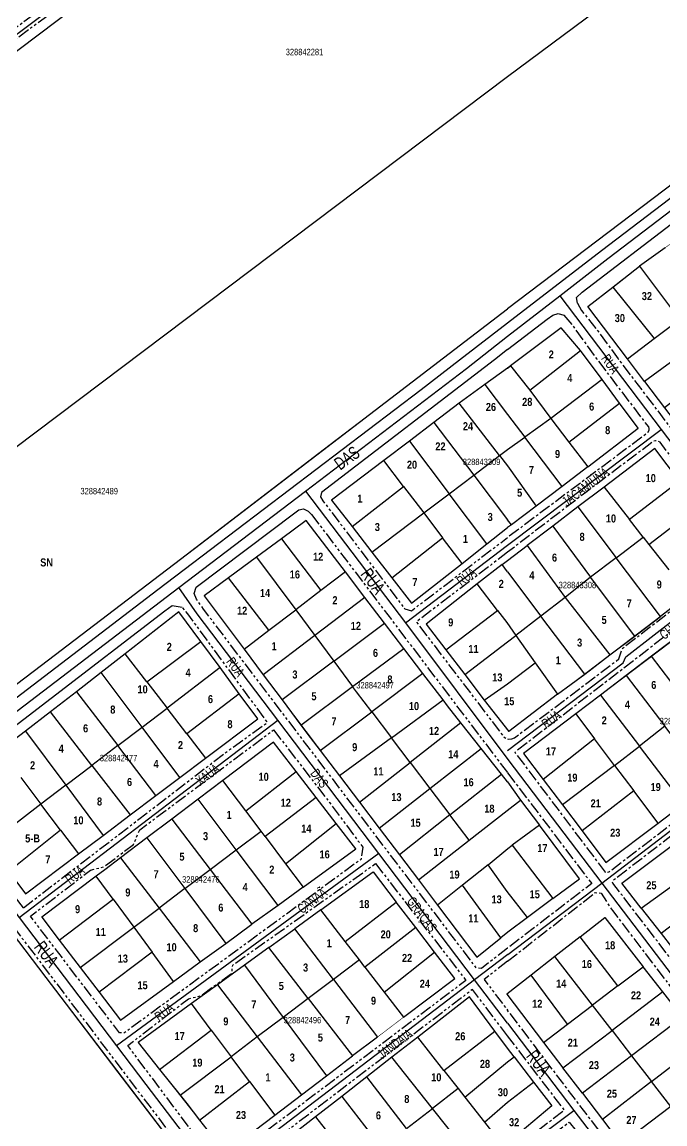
# Model space of a CAD drawing. Extents: x 204381 to 207261, y 4847713 to 4851061.
# Drawn here: x 205644.6 to 205845.4, y 4849428.6 to 4849772.9 of the extents above; entities that cross this region are included whole.
import ezdxf
from ezdxf.enums import TextEntityAlignment as Align

# ---------------------------------------------------------------- set-up
doc = ezdxf.new("R2010")
doc.units = 0
doc.header["$LTSCALE"] = 1.5
doc.header["$MEASUREMENT"] = 0
doc.linetypes.add('PHANTOMX2', pattern=[5, 2.5, -0.5, 0.5, -0.5, 0.5, -0.5])
doc.linetypes.add('TRACO_13', pattern=[8, 5, -1, 1, -1])
for name, color, linetype in [('CD-MALHA-LOTES', 40, 'CONTINUOUS'), ('CD_TXT_QUADRA', 7, 'CONTINUOUS'), ('RU-QUADRAS', 210, 'CONTINUOUS'), ('SV-EIXO-RUA-N-PAV', 6, 'CONTINUOUS'), ('SV-EIXO-RUA-PAV', 20, 'CONTINUOUS'), ('SV-RUA-NAO-PAV-S-GUIA-C-GUIA', 7, 'PHANTOMX2'), ('SV-RUA-PAVIM-S-GUIA-C-GUIA', 7, 'CONTINUOUS'), ('SV-TXT-RUA-N-PAV-S-GUIA-C-GUIA', 7, 'CONTINUOUS'), ('SV-TXT-RUA-PAV-S-GUIA-C-GUIA', 7, 'CONTINUOUS'), ('Th_NmrPort', 7, 'CONTINUOUS')]:
    doc.layers.add(name, color=color, linetype=linetype)
doc.styles.add('ARIAL', font='ARIAL.TTF')
doc.styles.get("Standard").update_dxf_attribs({"font": 'swisscbo.ttf'})

msp = doc.modelspace()

# ---------------------------------------------------------------- linework, layer by layer
at = {"layer": 'CD-MALHA-LOTES'}
for points in [[(205816.51, 4849896.89), (205796.2, 4849879.49), (205436, 4849607.64), (205494.51, 4849528.96)], [(205494.51, 4849528.96), (205622.23, 4849624.75), (205796.26, 4849755.93), (205882.71, 4849820.29)]]:
    msp.add_lwpolyline(points, dxfattribs=at)
at = {"layer": 'CD-MALHA-LOTES', "linetype": 'Continuous'}
for points in [[(205919.02, 4849776.35), (205796.27, 4849683.29)], [(205845.47, 4849702.31), (205837.49, 4849696.6)], [(205829.12, 4849690.09), (205837.49, 4849696.6)], [(205837.49, 4849696.6), (205850, 4849679.96)], [(205821.33, 4849684.02), (205829.12, 4849690.09)], [(205829.12, 4849690.09), (205842.07, 4849673.97)], [(205700.28, 4849609.78), (205796.27, 4849683.29)], [(205833.66, 4849667.63), (205821.33, 4849684.02)], [(205842.07, 4849673.97), (205850, 4849679.96)], [(205813.01, 4849677.4), (205797.19, 4849665.49)], [(205819, 4849670.27), (205813.01, 4849677.4)], [(205833.66, 4849667.63), (205842.07, 4849673.97)], [(205855.31, 4849672.46), (205838.98, 4849660.62)], [(205803.15, 4849657.88), (205819, 4849670.27)], [(205825.77, 4849661.19), (205819, 4849670.27)], [(205796.25, 4849664.78), (205797.19, 4849665.49)], [(205797.19, 4849665.49), (205803.15, 4849657.88)], [(205838.98, 4849660.62), (205833.66, 4849667.63)], [(205796.25, 4849664.78), (205789.19, 4849659.63)], [(205860.75, 4849664.48), (205845.22, 4849652.39)], [(205789.19, 4849659.63), (205781.18, 4849653.79)], [(205789.19, 4849659.63), (205796.25, 4849650.32)], [(205825.77, 4849661.19), (205809.8, 4849649.04)], [(205831.24, 4849653.84), (205825.77, 4849661.19)], [(205838.98, 4849660.62), (205845.22, 4849652.39)], [(205803.15, 4849657.88), (205809.8, 4849649.04)], [(205781.18, 4849653.79), (205773.23, 4849647.75)], [(205793.76, 4849637.49), (205781.18, 4849653.79)], [(205815.42, 4849641.66), (205831.24, 4849653.84)], [(205837.09, 4849645.98), (205831.24, 4849653.84)], [(205845.22, 4849652.39), (205851.29, 4849644.39)], [(205773.23, 4849647.75), (205765.62, 4849641.97)], [(205773.23, 4849647.75), (205785.67, 4849631.36)], [(205796.25, 4849650.32), (205801.59, 4849643.2)], [(205809.8, 4849649.04), (205801.59, 4849643.2)], [(205809.8, 4849649.04), (205815.42, 4849641.66)], [(205821.3, 4849633.88), (205837.09, 4849645.98)], [(205765.62, 4849641.97), (205757.6, 4849635.88)], [(205765.62, 4849641.97), (205777.97, 4849625.52)], [(205796.25, 4849639.31), (205801.59, 4849643.2)], [(205813.26, 4849627.73), (205801.59, 4849643.2)], [(205815.42, 4849641.66), (205821.3, 4849633.88)], [(205785.67, 4849631.36), (205793.76, 4849637.49)], [(205793.76, 4849637.49), (205796.25, 4849639.31)], [(205793.76, 4849637.49), (205796.27, 4849634.23)], [(205842.24, 4849639.61), (205826.38, 4849627.6)], [(205849.98, 4849629.48), (205842.24, 4849639.61)], [(205757.6, 4849635.88), (205741.27, 4849623.48)], [(205763.78, 4849627.77), (205757.6, 4849635.88)], [(205796.27, 4849634.23), (205805.18, 4849621.62)], [(205821.3, 4849633.88), (205813.26, 4849627.73)], [(205777.97, 4849625.52), (205785.67, 4849631.36)], [(205785.67, 4849631.36), (205796.27, 4849617.38)], [(205747.66, 4849615.25), (205763.78, 4849627.77)], [(205763.78, 4849627.77), (205770.07, 4849619.53)], [(205813.26, 4849627.73), (205805.18, 4849621.62)], [(205826.38, 4849627.6), (205818.19, 4849621.4)], [(205826.38, 4849627.6), (205834.3, 4849617.47)], [(205849.98, 4849629.48), (205834.3, 4849617.47)], [(205770.07, 4849619.53), (205777.97, 4849625.52)], [(205789.75, 4849609.83), (205777.97, 4849625.52)], [(205741.27, 4849623.48), (205747.66, 4849615.25)], [(205805.18, 4849621.62), (205797.47, 4849615.84)], [(205818.19, 4849621.4), (205810.36, 4849615.41)], [(205818.19, 4849621.4), (205830.18, 4849605.51)], [(205840.42, 4849609.65), (205856, 4849621.6)], [(205733.36, 4849617.12), (205725.65, 4849611.43)], [(205739.79, 4849608.68), (205733.36, 4849617.12)], [(205753.86, 4849607.25), (205770.07, 4849619.53)], [(205770.07, 4849619.53), (205775.97, 4849611.78)], [(205797.47, 4849615.84), (205796.27, 4849617.38)], [(205838.61, 4849611.97), (205834.3, 4849617.47)], [(205747.66, 4849615.25), (205753.86, 4849607.25)], [(205789.75, 4849609.83), (205796.25, 4849614.93)], [(205797.47, 4849615.84), (205796.25, 4849614.93)], [(205810.36, 4849615.41), (205802.42, 4849609.3)], [(205810.36, 4849615.41), (205822.17, 4849599.47)], [(205650.7, 4849571.91), (205700.28, 4849609.78)], [(205725.65, 4849611.43), (205717.81, 4849605.65)], [(205725.65, 4849611.43), (205737.93, 4849595.24)], [(205760.09, 4849599.23), (205775.97, 4849611.78)], [(205782.08, 4849603.76), (205775.97, 4849611.78)], [(205782.08, 4849603.76), (205789.75, 4849609.83)], [(205830.18, 4849605.51), (205838.61, 4849611.97)], [(205838.61, 4849611.97), (205840.42, 4849609.65)], [(205745.6, 4849601.07), (205739.79, 4849608.68)], [(205753.86, 4849607.25), (205760.09, 4849599.23)], [(205796.25, 4849604.65), (205802.42, 4849609.3)], [(205802.42, 4849609.3), (205814.19, 4849593.08)], [(205840.42, 4849609.65), (205846.58, 4849601.77)], [(205717.81, 4849605.65), (205709.12, 4849599.23)], [(205717.81, 4849605.65), (205730.07, 4849589.26)], [(205766.23, 4849591.32), (205782.08, 4849603.76)], [(205794.58, 4849603.36), (205786.73, 4849597.33)], [(205794.58, 4849603.36), (205796.25, 4849604.65)], [(205796.25, 4849601.1), (205794.58, 4849603.36)], [(205830.18, 4849605.51), (205822.17, 4849599.47)], [(205843.99, 4849587.19), (205830.18, 4849605.51)], [(205745.6, 4849601.07), (205737.93, 4849595.24)], [(205751.71, 4849593.05), (205745.6, 4849601.07)], [(205796.25, 4849601.1), (205806.61, 4849587.25)], [(205822.17, 4849599.47), (205814.19, 4849593.08)], [(205836.02, 4849581.04), (205822.17, 4849599.47)], [(205709.12, 4849599.23), (205701.47, 4849593.59)], [(205721.68, 4849582.87), (205709.12, 4849599.23)], [(205760.09, 4849599.23), (205766.23, 4849591.32)], [(205786.73, 4849597.33), (205770.82, 4849584.76)], [(205793.09, 4849589.05), (205786.73, 4849597.33)], [(205701.47, 4849593.59), (205713.93, 4849576.98)], [(205737.93, 4849595.24), (205730.07, 4849589.26)], [(205751.71, 4849593.05), (205736.07, 4849581.17)], [(205757.81, 4849585.04), (205751.71, 4849593.05)], [(205814.19, 4849593.08), (205806.61, 4849587.25)], [(205814.19, 4849593.08), (205828.21, 4849575.12)], [(205852.74, 4849593.9), (205843.99, 4849587.19)], [(205721.68, 4849582.87), (205730.07, 4849589.26)], [(205730.07, 4849589.26), (205736.07, 4849581.17)], [(205693.61, 4849588.61), (205676.78, 4849575.47)], [(205700.42, 4849579.35), (205693.61, 4849588.61)], [(205776.94, 4849576.78), (205793.09, 4849589.05)], [(205793.09, 4849589.05), (205795.98, 4849585.26)], [(205806.61, 4849587.25), (205798.8, 4849581.25)], [(205820.34, 4849569.1), (205806.61, 4849587.25)], [(205836.02, 4849581.04), (205843.99, 4849587.19)], [(205713.93, 4849576.98), (205721.68, 4849582.87)], [(205741.97, 4849573.21), (205757.81, 4849585.04)], [(205763.8, 4849577.19), (205757.81, 4849585.04)], [(205770.82, 4849584.76), (205776.94, 4849576.78)], [(205795.98, 4849585.26), (205798.8, 4849581.25)], [(205683.54, 4849566.72), (205700.42, 4849579.35)], [(205706.44, 4849571.17), (205700.42, 4849579.35)], [(205736.07, 4849581.17), (205719.96, 4849568.93)], [(205736.07, 4849581.17), (205741.97, 4849573.21)], [(205782.88, 4849569.04), (205796.25, 4849579.28)], [(205796.25, 4849579.28), (205798.8, 4849581.25)], [(205798.8, 4849581.25), (205804.91, 4849572.65)], [(205828.21, 4849575.12), (205836.02, 4849581.04)], [(205848.95, 4849580.63), (205841.23, 4849574.75)], [(205676.78, 4849575.47), (205669.33, 4849569.66)], [(205683.54, 4849566.72), (205676.78, 4849575.47)], [(205713.93, 4849576.98), (205719.96, 4849568.93)], [(205747.85, 4849565.28), (205763.8, 4849577.19)], [(205769.75, 4849569.39), (205763.8, 4849577.19)], [(205776.94, 4849576.78), (205782.88, 4849569.04)], [(205590.3, 4849526.14), (205650.7, 4849571.91)], [(205741.97, 4849573.21), (205725.8, 4849561.14)], [(205741.97, 4849573.21), (205747.85, 4849565.28)], [(205796.25, 4849566.13), (205804.91, 4849572.65)], [(205804.91, 4849572.65), (205811.83, 4849562.91)], [(205820.34, 4849569.1), (205828.21, 4849575.12)], [(205841.23, 4849574.75), (205833.25, 4849568.68)], [(205853.27, 4849558.94), (205841.23, 4849574.75)], [(205669.33, 4849569.66), (205661.63, 4849563.66)], [(205682.12, 4849552.6), (205669.33, 4849569.66)], [(205706.44, 4849571.17), (205689.88, 4849558.53)], [(205712.45, 4849563.01), (205706.44, 4849571.17)], [(205719.96, 4849568.93), (205725.8, 4849561.14)], [(205769.75, 4849569.39), (205753.8, 4849557.41)], [(205776.08, 4849561.09), (205769.75, 4849569.39)], [(205782.88, 4849569.04), (205788.95, 4849560.99)], [(205811.83, 4849562.91), (205820.34, 4849569.1)], [(205833.25, 4849568.68), (205825.26, 4849562.59)], [(205833.25, 4849568.68), (205845.34, 4849552.85)], [(205683.54, 4849566.72), (205689.88, 4849558.53)], [(205731.72, 4849553.24), (205747.85, 4849565.28)], [(205788.95, 4849560.99), (205796.25, 4849566.13)], [(205661.63, 4849563.66), (205653.49, 4849557.38)], [(205661.63, 4849563.66), (205674.5, 4849546.79)], [(205712.45, 4849563.01), (205696.11, 4849550.47)], [(205718.2, 4849555.19), (205712.45, 4849563.01)], [(205811.83, 4849562.91), (205796.6, 4849551.19)], [(205825.26, 4849562.59), (205817.52, 4849556.69)], [(205825.26, 4849562.59), (205837.43, 4849546.61)], [(205682.12, 4849552.6), (205689.88, 4849558.53)], [(205696.11, 4849550.47), (205689.88, 4849558.53)], [(205725.8, 4849561.14), (205731.72, 4849553.24)], [(205759.97, 4849549.26), (205776.08, 4849561.09)], [(205788.95, 4849560.99), (205796.6, 4849551.19)], [(205653.49, 4849557.38), (205645.71, 4849551.37)], [(205666.41, 4849540.62), (205653.49, 4849557.38)], [(205701.94, 4849542.92), (205718.2, 4849555.19)], [(205737.7, 4849545.31), (205753.8, 4849557.41)], [(205753.8, 4849557.41), (205759.97, 4849549.26)], [(205817.52, 4849556.69), (205801.26, 4849544.31)], [(205817.52, 4849556.69), (205823.4, 4849548.89)], [(205645.71, 4849551.37), (205637.78, 4849545.25)], [(205645.71, 4849551.37), (205658.27, 4849534.41)], [(205674.5, 4849546.79), (205682.12, 4849552.6)], [(205693.92, 4849536.87), (205682.12, 4849552.6)], [(205781.7, 4849553.91), (205765.84, 4849541.53)], [(205788.03, 4849545.9), (205781.7, 4849553.91)], [(205845.34, 4849552.85), (205837.43, 4849546.61)], [(205859.29, 4849534.51), (205845.34, 4849552.85)], [(205696.11, 4849550.47), (205701.94, 4849542.92)], [(205723.12, 4849547.86), (205707.31, 4849535.91)], [(205730.21, 4849538.68), (205723.12, 4849547.86)], [(205759.97, 4849549.26), (205743.74, 4849537.34)], [(205765.84, 4849541.53), (205759.97, 4849549.26)], [(205823.4, 4849548.89), (205807.36, 4849536.26)], [(205829.63, 4849540.64), (205823.4, 4849548.89)], [(205674.5, 4849546.79), (205666.41, 4849540.62)], [(205686.4, 4849531.2), (205674.5, 4849546.79)], [(205737.7, 4849545.31), (205743.74, 4849537.34)], [(205771.99, 4849533.4), (205788.03, 4849545.9)], [(205794.37, 4849537.88), (205788.03, 4849545.9)], [(205829.63, 4849540.64), (205837.43, 4849546.61)], [(205851.17, 4849528.6), (205837.43, 4849546.61)], [(205693.92, 4849536.87), (205701.94, 4849542.92)], [(205749.97, 4849529.13), (205765.84, 4849541.53)], [(205765.84, 4849541.53), (205771.99, 4849533.4)], [(205801.26, 4849544.31), (205807.36, 4849536.26)], [(205658.27, 4849534.41), (205666.41, 4849540.62)], [(205666.41, 4849540.62), (205678.36, 4849525.13)], [(205714.48, 4849526.39), (205730.21, 4849538.68)], [(205736.51, 4849530.54), (205730.21, 4849538.68)], [(205778.26, 4849525.14), (205794.37, 4849537.88)], [(205796.27, 4849535.47), (205794.37, 4849537.88)], [(205829.63, 4849540.64), (205813.38, 4849528.29)], [(205829.63, 4849540.64), (205835.64, 4849532.68)], [(205644.19, 4849536.8), (205650.51, 4849528.49)], [(205658.27, 4849534.41), (205650.51, 4849528.49)], [(205658.27, 4849534.41), (205669.89, 4849518.74)], [(205686.4, 4849531.2), (205693.92, 4849536.87)], [(205707.31, 4849535.91), (205699.57, 4849530.06)], [(205714.48, 4849526.39), (205707.31, 4849535.91)], [(205743.74, 4849537.34), (205749.97, 4849529.13)], [(205796.27, 4849535.47), (205800.31, 4849529.79)], [(205807.36, 4849536.26), (205813.38, 4849528.29)], [(205678.36, 4849525.13), (205686.4, 4849531.2)], [(205756.12, 4849521.03), (205771.99, 4849533.4)], [(205771.99, 4849533.4), (205778.26, 4849525.14)], [(205835.64, 4849532.68), (205819.55, 4849520.13)], [(205843.26, 4849522.58), (205835.64, 4849532.68)], [(205650.51, 4849528.49), (205634.07, 4849515.95)], [(205656.66, 4849520.4), (205650.51, 4849528.49)], [(205699.57, 4849530.06), (205691.38, 4849523.86)], [(205711.52, 4849514.2), (205699.57, 4849530.06)], [(205736.51, 4849530.54), (205720.52, 4849518.36)], [(205742.74, 4849522.47), (205736.51, 4849530.54)], [(205749.97, 4849529.13), (205756.12, 4849521.03)], [(205796.14, 4849526.58), (205800.31, 4849529.79)], [(205800.31, 4849529.79), (205806.22, 4849521.93)], [(205813.38, 4849528.29), (205819.55, 4849520.13)], [(205843.26, 4849522.58), (205851.17, 4849528.6)], [(205612.85, 4849525.8), (205652.04, 4849474.36)], [(205669.89, 4849518.74), (205678.36, 4849525.13)], [(205691.38, 4849523.86), (205683.62, 4849518)], [(205691.38, 4849523.86), (205703.39, 4849508.08)], [(205719.26, 4849520.03), (205714.48, 4849526.39)], [(205778.26, 4849525.14), (205762.47, 4849512.65)], [(205784.22, 4849517.27), (205778.26, 4849525.14)], [(205784.22, 4849517.27), (205796.14, 4849526.58)], [(205656.66, 4849520.4), (205640.45, 4849507.48)], [(205656.66, 4849520.4), (205662.28, 4849513)], [(205726.91, 4849509.88), (205742.74, 4849522.47)], [(205748.86, 4849514.56), (205742.74, 4849522.47)], [(205756.12, 4849521.03), (205762.47, 4849512.65)], [(205806.22, 4849521.93), (205797.71, 4849515.67)], [(205818.69, 4849505.2), (205806.22, 4849521.93)], [(205826.99, 4849510.29), (205843.26, 4849522.58)], [(205662.28, 4849513), (205669.89, 4849518.74)], [(205683.62, 4849518), (205675.35, 4849511.75)], [(205683.62, 4849518), (205695.47, 4849502.11)], [(205711.52, 4849514.2), (205719.26, 4849520.03)], [(205720.52, 4849518.36), (205719.26, 4849520.03)], [(205720.52, 4849518.36), (205726.91, 4849509.88)], [(205768.38, 4849504.86), (205784.22, 4849517.27)], [(205819.55, 4849520.13), (205826.99, 4849510.29)], [(205703.39, 4849508.08), (205711.52, 4849514.2)], [(205724.57, 4849496.89), (205711.52, 4849514.2)], [(205732.4, 4849502.59), (205748.86, 4849514.56)], [(205790.14, 4849509.54), (205796.33, 4849514.66), (205797.71, 4849515.67)], [(205797.71, 4849515.67), (205810.39, 4849499.02)], [(205838.02, 4849495.96), (205831.91, 4849503.8), (205848.21, 4849516.05)], [(205645.71, 4849500.5), (205662.28, 4849513)], [(205675.35, 4849511.75), (205670.43, 4849508.03)], [(205675.35, 4849511.75), (205687.4, 4849496.03)], [(205762.47, 4849512.65), (205768.38, 4849504.86)], [(205640.45, 4849507.48), (205645.71, 4849500.5)], [(205670.43, 4849508.03), (205667.79, 4849506.05)], [(205695.47, 4849502.11), (205703.39, 4849508.08)], [(205703.39, 4849508.08), (205716.42, 4849490.96)], [(205726.91, 4849509.88), (205732.4, 4849502.59)], [(205737.89, 4849495.5), (205754.22, 4849507.36), (205761.49, 4849497.88)], [(205790.14, 4849509.54), (205782.14, 4849503.15)], [(205802.46, 4849493.12), (205796.14, 4849501.23), (205790.14, 4849509.54)], [(205838.02, 4849495.96), (205854.46, 4849507.91)], [(205667.79, 4849506.05), (205650.73, 4849493.25)], [(205673.07, 4849498.85), (205667.79, 4849506.05)], [(205768.38, 4849504.86), (205774.38, 4849496.95)], [(205782.14, 4849503.15), (205774.38, 4849496.95)], [(205794.14, 4849486.76), (205782.14, 4849503.15)], [(205810.39, 4849499.02), (205818.69, 4849505.2)], [(205695.47, 4849502.11), (205687.4, 4849496.03)], [(205695.47, 4849502.11), (205708.23, 4849484.99)], [(205732.4, 4849502.59), (205724.57, 4849496.89)], [(205860.28, 4849500.29), (205844.18, 4849488.05)], [(205656.22, 4849486.06), (205673.07, 4849498.85)], [(205673.07, 4849498.85), (205679.49, 4849490.08)], [(205724.57, 4849496.89), (205716.42, 4849490.96)], [(205745.52, 4849485.62), (205761.49, 4849497.88)], [(205767.57, 4849489.94), (205761.49, 4849497.88)], [(205774.38, 4849496.95), (205786.68, 4849480.73), (205794.14, 4849486.76)], [(205810.39, 4849499.02), (205802.46, 4849493.12)], [(205650.73, 4849493.25), (205656.22, 4849486.06)], [(205679.49, 4849490.08), (205687.4, 4849496.03)], [(205687.4, 4849496.03), (205700.28, 4849479.21)], [(205737.89, 4849495.5), (205729.78, 4849489.6)], [(205745.52, 4849485.62), (205737.89, 4849495.5)], [(205802.46, 4849493.12), (205796.33, 4849488.56), (205794.14, 4849486.76)], [(205818.89, 4849487.05), (205826.64, 4849493.12), (205838.62, 4849477.73)], [(205838.02, 4849495.96), (205844.18, 4849488.05)], [(205662.77, 4849477.49), (205679.49, 4849490.08)], [(205679.49, 4849490.08), (205685.19, 4849482.31)], [(205708.23, 4849484.99), (205716.42, 4849490.96)], [(205721.64, 4849483.69), (205729.78, 4849489.6)], [(205741.87, 4849473.71), (205729.78, 4849489.6)], [(205767.57, 4849489.94), (205751.7, 4849477.61)], [(205773.41, 4849482.31), (205767.57, 4849489.94)], [(205656.22, 4849486.06), (205662.77, 4849477.49)], [(205818.89, 4849487.05), (205811.04, 4849480.91)], [(205830.69, 4849471.7), (205818.89, 4849487.05)], [(205844.18, 4849488.05), (205850.64, 4849479.76)], [(205700.28, 4849479.21), (205708.23, 4849484.99)], [(205721.64, 4849483.69), (205714.04, 4849478.16)], [(205733.96, 4849467.74), (205721.64, 4849483.69)], [(205749.99, 4849479.83), (205745.52, 4849485.62)], [(205685.19, 4849482.31), (205668.67, 4849469.77)], [(205691.92, 4849473.13), (205685.19, 4849482.31)], [(205691.92, 4849473.13), (205700.28, 4849479.21)], [(205749.99, 4849479.83), (205741.87, 4849473.71)], [(205751.7, 4849477.61), (205749.99, 4849479.83)], [(205757.75, 4849469.78), (205763.79, 4849461.96), (205779.73, 4849474.06), (205773.41, 4849482.31)], [(205757.75, 4849469.78), (205773.41, 4849482.31)], [(205811.04, 4849480.91), (205803.61, 4849475.09)], [(205822.78, 4849465.68), (205811.04, 4849480.91)], [(205662.77, 4849477.49), (205668.67, 4849469.77)], [(205714.04, 4849478.16), (205705.64, 4849472.06)], [(205714.04, 4849478.16), (205726.17, 4849461.86)], [(205751.7, 4849477.61), (205757.75, 4849469.78)], [(205830.69, 4849471.7), (205838.62, 4849477.73)], [(205844.76, 4849469.85), (205838.62, 4849477.73)], [(205652.04, 4849474.36), (205702.5, 4849408.14)], [(205675.32, 4849461.05), (205691.92, 4849473.13)], [(205705.64, 4849472.06), (205697.53, 4849466.17)], [(205705.64, 4849472.06), (205718.08, 4849455.76)], [(205741.87, 4849473.71), (205733.96, 4849467.74)], [(205741.87, 4849473.71), (205755.57, 4849455.71), (205747.82, 4849449.82)], [(205803.61, 4849475.09), (205796.02, 4849469.14), (205807.5, 4849454.06)], [(205814.99, 4849459.76), (205803.61, 4849475.09)], [(205668.67, 4849469.77), (205675.32, 4849461.05)], [(205830.69, 4849471.7), (205822.78, 4849465.68)], [(205844.76, 4849469.85), (205828.88, 4849457.77)], [(205850.9, 4849461.97), (205844.76, 4849469.85)], [(205697.53, 4849466.17), (205680.86, 4849454.04)], [(205703.7, 4849457.9), (205697.53, 4849466.17)], [(205733.96, 4849467.74), (205726.17, 4849461.86)], [(205733.96, 4849467.74), (205747.82, 4849449.82)], [(205814.99, 4849459.76), (205822.78, 4849465.68)], [(205828.88, 4849457.77), (205822.78, 4849465.68)], [(205726.17, 4849461.86), (205718.08, 4849455.76)], [(205726.17, 4849461.86), (205739.72, 4849443.67)], [(205850.9, 4849461.97), (205834.98, 4849449.86)], [(205807.5, 4849454.06), (205814.99, 4849459.76)], [(205687.56, 4849445.6), (205703.7, 4849457.9)], [(205703.7, 4849457.9), (205709.9, 4849449.59)], [(205718.08, 4849455.76), (205709.9, 4849449.59)], [(205718.08, 4849455.76), (205731.86, 4849437.7)], [(205768.21, 4849455.75), (205760.14, 4849449.44)], [(205776.39, 4849445.3), (205768.21, 4849455.75)], [(205776.39, 4849445.3), (205792.3, 4849457.57)], [(205798.31, 4849449.57), (205796.25, 4849452.24), (205792.3, 4849457.57)], [(205813.56, 4849446.12), (205828.88, 4849457.77)], [(205828.88, 4849457.77), (205834.98, 4849449.86)], [(205680.86, 4849454.04), (205687.56, 4849445.6)], [(205807.5, 4849454.06), (205813.56, 4849446.12)], [(205841.18, 4849441.82), (205857.04, 4849454.08)], [(205693.95, 4849437.56), (205709.9, 4849449.59)], [(205715.69, 4849441.85), (205709.9, 4849449.59)], [(205739.72, 4849443.67), (205747.82, 4849449.82)], [(205760.14, 4849449.44), (205752.27, 4849443.29)], [(205772.85, 4849433.44), (205760.14, 4849449.44)], [(205782.91, 4849436.97), (205796.25, 4849448.03), (205798.31, 4849449.57)], [(205798.31, 4849449.57), (205804.39, 4849441.69)], [(205834.98, 4849449.86), (205819.62, 4849438.17)], [(205834.98, 4849449.86), (205841.18, 4849441.82)], [(205687.56, 4849445.6), (205693.95, 4849437.56)], [(205776.39, 4849445.3), (205780.84, 4849439.62)], [(205819.62, 4849438.17), (205813.56, 4849446.12)], [(205700.06, 4849429.77), (205715.69, 4849441.85)], [(205715.69, 4849441.85), (205723.52, 4849431.36)], [(205731.86, 4849437.7), (205739.72, 4849443.67)], [(205752.27, 4849443.29), (205744.45, 4849437.18)], [(205764.69, 4849427.14), (205752.27, 4849443.29)], [(205789.08, 4849429.09), (205796.27, 4849435.43), (205804.39, 4849441.69)], [(205804.39, 4849441.69), (205810.11, 4849434.29), (205796.27, 4849422.53), (205794.99, 4849421.55)], [(205841.18, 4849441.82), (205825.86, 4849429.98)], [(205847.19, 4849434.03), (205841.18, 4849441.82)], [(205723.52, 4849431.36), (205731.86, 4849437.7)], [(205780.84, 4849439.62), (205772.85, 4849433.44)], [(205780.84, 4849439.62), (205782.91, 4849436.97)], [(205819.62, 4849438.17), (205825.86, 4849429.98)], [(205744.45, 4849437.18), (205736.23, 4849430.76)], [(205744.45, 4849437.18), (205756.85, 4849421.08)], [(205782.91, 4849436.97), (205789.08, 4849429.09)], [(205708, 4849419.57), (205723.52, 4849431.36)], [(205736.23, 4849430.76), (205728.65, 4849424.84)], [(205736.23, 4849430.76), (205748.8, 4849414.86)], [(205764.69, 4849427.14), (205772.85, 4849433.44)], [(205787.08, 4849415.53), (205772.85, 4849433.44)], [(205847.19, 4849434.03), (205831.73, 4849422.27)], [(205700.06, 4849429.77), (205708, 4849419.57)], [(205789.08, 4849429.09), (205794.99, 4849421.55)], [(205825.86, 4849429.98), (205831.73, 4849422.27)]]:
    msp.add_lwpolyline(points, dxfattribs=at)
at = {"layer": 'CD-MALHA-LOTES', "linetype": 'Continuous', "flags": 128}
for points in [[(205753.8, 4849557.41), (205749.1, 4849563.6), (205747.85, 4849565.28)], [(205781.7, 4849553.91), (205777.47, 4849559.26), (205776.08, 4849561.09)], [(205731.72, 4849553.24), (205734.61, 4849549.38), (205737.7, 4849545.31)], [(205792.3, 4849457.57), (205784.33, 4849468.34), (205768.21, 4849455.75)], [(205693.95, 4849437.56), (205696.02, 4849434.96), (205700.06, 4849429.77)]]:
    msp.add_lwpolyline(points, dxfattribs=at)
at = {"layer": 'RU-QUADRAS', "color": 6, "linetype": 'Continuous', "const_width": 0.18}
for points in [[(205357.06, 4849719.36), (205484.93, 4849811.32, -0.007406), (205590.79, 4849885.24), (205643.31, 4849923.46), (205796.27, 4849900.23), (205808.76, 4849898.15), (205809.5, 4849896.86), (205809.25, 4849895.52), (205796.27, 4849887.46), (205735.46, 4849841.24, 0.00668), (205587.32, 4849733.53), (205430.37, 4849615.72)], [(205436, 4849607.64), (205796.2, 4849879.49), (205816.51, 4849896.89), (205955.43, 4849875.97), (205908.58, 4849840.66), (205914.56, 4849833.1), (205966.28, 4849874.83), (206022.31, 4849866.88), (206025.59, 4849847.86), (206020.86, 4849848.21), (206008.29, 4849845.33), (205919.02, 4849776.35), (205884.69, 4849821.77), (205796.26, 4849755.93, -0.001207), (205494.51, 4849528.96)], [(205494.51, 4849528.96, 0.001207), (205796.26, 4849755.93), (205884.69, 4849821.77), (205919.02, 4849776.35, 0.002216), (205650.7, 4849571.91), (205529.91, 4849480.36)], [(205821.33, 4849684.02, -0.020436), (205853.48, 4849708.03), (205883.66, 4849668.53), (205895, 4849652.49), (205937.4, 4849596.77), (205905.36, 4849573)], [(205537.99, 4849467.48), (205544.7, 4849474.78), (205612.85, 4849525.8, 0.002531), (205798.55, 4849283), (205878.5, 4849344.7), (206109.27, 4849519.79, 0.004511), (206245.71, 4849624.8), (206242.62, 4849628.94), (206239.81, 4849626.9), (206213.1, 4849662.68), (206220.86, 4849668.19), (206262.61, 4849611.25), (206258.41, 4849607.8), (205962.15, 4849383.44), (205796.25, 4849256.73), (205727.34, 4849205.75), (205675.61, 4849278.11)], [(205770.82, 4849584.76, -0.006892), (205842.24, 4849639.61), (205868.15, 4849605.7), (205796.6, 4849551.19)], [(205831.91, 4849503.8, 0.006921), (205904.12, 4849558.41), (205929.83, 4849524.36), (205913.93, 4849512.31), (205912.48, 4849514.26), (205904.64, 4849508.5), (205888.21, 4849495.96), (205889.66, 4849494.02), (205858.27, 4849469.96)], [(205713.07, 4849412.66), (205784.33, 4849468.34, 0.010107), (205810.11, 4849434.29), (205796.45, 4849422.66), (205738.8, 4849378.76)]]:
    msp.add_lwpolyline(points, format="xyb", close=True, dxfattribs=at)
for points in [[(205741.27, 4849623.48), (205781.18, 4849653.79), (205813.01, 4849677.4), (205819, 4849670.27), (205837.09, 4849645.98), (205796.32, 4849614.98), (205766.23, 4849591.32)], [(205701.47, 4849593.59), (205733.36, 4849617.12), (205777.47, 4849559.26), (205796.27, 4849535.47), (205818.69, 4849505.2), (205796.33, 4849488.56), (205786.68, 4849480.73)], [(205801.26, 4849544.31), (205873.81, 4849599.24), (205899.15, 4849564.85), (205826.99, 4849510.29)], [(205621.48, 4849532.67), (205693.61, 4849588.61), (205718.2, 4849555.19), (205645.71, 4849500.5)], [(205650.73, 4849493.25), (205723.12, 4849547.86), (205748.86, 4849514.56), (205675.32, 4849461.05)], [(205680.86, 4849454.04), (205754.22, 4849507.36), (205779.73, 4849474.06), (205708, 4849419.57)], [(205796.02, 4849469.14), (205826.64, 4849493.12), (205911.92, 4849383.62), (205879.91, 4849359.03)]]:
    msp.add_lwpolyline(points, close=True, dxfattribs=at)
msp.add_lwpolyline([(205735.18, 4849211.55), (205796.25, 4849256.73, -0.002067), (206117, 4849500.7), (206121.74, 4849495.01), (206128.94, 4849499.94), (206131.79, 4849496.15), (206141.85, 4849503.87), (206139.93, 4849506.62), (206181.14, 4849536.94)], format="xyb", dxfattribs=at)
at = {"layer": 'SV-EIXO-RUA-N-PAV', "flags": 128}
for points in [[(205423.46, 4849604.7), (205446.34, 4849621.73), (205495.12, 4849659.29), (205501.21, 4849663.99), (205556.44, 4849706.59), (205605.15, 4849740.93), (205655.89, 4849778.76), (205718.98, 4849825.29), (205796.42, 4849884.19)], [(205796.32, 4849481.51), (205825.67, 4849503.87), (205905.29, 4849564.74), (205945.41, 4849595.26), (206024.73, 4849655.81), (206064.72, 4849686.01), (206067.98, 4849689.05), (206083.89, 4849701.02), (206132.77, 4849737.51), (206144.27, 4849742.6), (206148.25, 4849741.05), (206173.25, 4849707.21)], [(205812.56, 4849687.36), (205844.25, 4849645.61), (205875.37, 4849604.61), (205905.29, 4849564.74), (205936.44, 4849524.16), (205967.13, 4849483.72), (205999.04, 4849441.69)], [(205796.27, 4849609.44), (205844.25, 4849645.61)], [(205733.15, 4849626.33), (205764.32, 4849585.21), (205796.31, 4849542.46)], [(205764.32, 4849585.21), (205796.27, 4849609.44)], [(205796.24, 4849545.28), (205832.34, 4849572.71), (205833.22, 4849574.59), (205850.92, 4849588.3), (205855.45, 4849590.41), (205858.55, 4849591.51), (205875.37, 4849604.61)], [(205796.18, 4849460.05), (205785.93, 4849473.59), (205756.03, 4849513.09), (205724.5, 4849554.74), (205699.33, 4849587.99), (205693.6, 4849596.26)], [(205643.72, 4849493.09), (205724.5, 4849554.74)], [(205796.31, 4849542.46), (205825.67, 4849503.87), (205855.99, 4849464.05), (205887.3, 4849422.92), (205919.05, 4849381.38)], [(205612.48, 4849534.32), (205643.72, 4849493.09), (205674.07, 4849453.04), (205683.3, 4849440.87), (205705.22, 4849412.08), (205736.58, 4849370.9), (205753.95, 4849348.08), (205760.4, 4849339.46), (205766.84, 4849330.86), (205796.35, 4849291.37)], [(205756.03, 4849513.09), (205674.07, 4849453.04)], [(205796.32, 4849481.51), (205785.93, 4849473.59), (205705.22, 4849412.08)], [(205796.18, 4849460.05), (205816.97, 4849432.8), (205848.5, 4849391.59), (205879.14, 4849351.53)], [(205796.26, 4849417.27), (205816.97, 4849432.8)]]:
    msp.add_lwpolyline(points, dxfattribs=at)
at = {"layer": 'SV-EIXO-RUA-PAV', "flags": 128}
for points in [[(205796.25, 4849674.71), (205812.56, 4849687.36), (205827.55, 4849699), (205852, 4849717.65), (205931.54, 4849778.34), (205971.41, 4849808.47), (205977.89, 4849813.31), (205988.94, 4849820.45), (205994.07, 4849823.26), (205997.08, 4849826.27), (206000.37, 4849828.84), (206003.17, 4849831.15), (206008.95, 4849834.45), (206015.71, 4849837.42), (206019.38, 4849838.55)], [(205521.75, 4849467.02), (205538.31, 4849478.4), (205612.48, 4849534.32), (205693.6, 4849596.26), (205733.15, 4849626.33), (205783.38, 4849664.64), (205796.25, 4849674.71)]]:
    msp.add_lwpolyline(points, dxfattribs=at)
at = {"layer": 'SV-RUA-NAO-PAV-S-GUIA-C-GUIA', "flags": 128}
for points in [[(205428.99, 4849611.49), (205430.34, 4849612.08), (205445.34, 4849622.77), (205494.01, 4849660.73), (205503.77, 4849668.26), (205555.36, 4849708.05), (205604.08, 4849742.4), (205654.8, 4849780.22), (205717.89, 4849826.74), (205796.26, 4849886.33)], [(205571.21, 4849714.77), (205796.26, 4849881.27)], [(205738.09, 4849625.9), (205737.77, 4849624.56), (205738.51, 4849623.32), (205739.5, 4849622.08), (205764.15, 4849589.52), (205766.19, 4849588.9), (205796.27, 4849611.85)], [(205735.02, 4849619.03), (205796.26, 4849538.3)], [(205796.25, 4849607.23), (205767.76, 4849585.43), (205795.15, 4849549.44), (205796.26, 4849548.92)], [(205796.26, 4849483.49), (205788.07, 4849477.19), (205786.53, 4849477.3), (205701.29, 4849589.42), (205699.12, 4849592.54)], [(205645.01, 4849496.13), (205708.78, 4849545.08), (205721.26, 4849554.06), (205696.38, 4849587.97), (205694.6, 4849590.09)], [(205641.85, 4849490.26), (205680.6, 4849439.13), (205751.24, 4849346.35), (205762.95, 4849330.76), (205796.25, 4849286.44)], [(205796.26, 4849479.45), (205788.94, 4849473.72), (205796.26, 4849464.09)], [(205796.26, 4849456.1), (205785.25, 4849470.6), (205708.95, 4849412.34), (205737.74, 4849374.18), (205796.25, 4849419.27)]]:
    msp.add_lwpolyline(points, dxfattribs=at)
at = {"layer": 'SV-RUA-NAO-PAV-S-GUIA-C-GUIA', "linetype": 'TRACO_13', "ltscale": 0.5, "flags": 128}
for points in [[(205818.04, 4849685.01), (205819.37, 4849682.79), (205825.06, 4849675.57), (205830.81, 4849667.62), (205864.65, 4849623.03), (205905.83, 4849568.6), (205906.33, 4849568.25), (205906.88, 4849568.21), (205907.83, 4849568.42), (205941.16, 4849594.32), (205941.3, 4849594.77), (205941.29, 4849595.42), (205941.22, 4849596.05), (205940.88, 4849596.67), (205898.13, 4849652.79), (205886.48, 4849667.94), (205854.76, 4849710.43)], [(205813.85, 4849681.3), (205816.39, 4849678.31), (205824.1, 4849667.58), (205840.24, 4849646.39), (205840.4, 4849645.94), (205840.41, 4849645.24), (205839.87, 4849644.43), (205796.27, 4849611.85)], [(205796.26, 4849548.92), (205796.47, 4849548.87), (205797.54, 4849548.9), (205798.45, 4849549.26), (205831.04, 4849573.92), (205832.01, 4849577.1), (205849.31, 4849590.49), (205853, 4849590.32), (205870.23, 4849603.98), (205871.17, 4849604.79), (205871, 4849605.89), (205843.86, 4849641.63), (205842.96, 4849642.07), (205842.45, 4849642.07), (205841.86, 4849641.91), (205820.69, 4849625.94), (205796.26, 4849607.24)], [(205796.26, 4849538.3), (205821.64, 4849504.85), (205822.53, 4849503.74), (205796.26, 4849483.49)], [(205796.26, 4849479.45), (205823.65, 4849500.87), (205825.44, 4849500.7), (205828.99, 4849495.31), (205870.68, 4849440.55), (205914.26, 4849382.84), (205914.32, 4849382.09), (205914.23, 4849381.54), (205913.54, 4849380.48), (205881.33, 4849356.5), (205880.14, 4849356.14), (205879.28, 4849356.38), (205878.47, 4849357.12), (205853.81, 4849388.37), (205796.26, 4849464.09)], [(205796.26, 4849419.28), (205814, 4849432.95), (205796.26, 4849456.1)], [(205796.26, 4849414.45), (205815.46, 4849429.18), (205845.05, 4849391.77), (205796.27, 4849354.9)]]:
    msp.add_lwpolyline(points, dxfattribs=at)
for points in [[(205874.29, 4849600.32), (205860.86, 4849589.92), (205857.2, 4849590.05), (205798.52, 4849544.7), (205826.76, 4849507.24), (205827.14, 4849507.13), (205827.89, 4849507.34), (205901.09, 4849563.52), (205901.88, 4849564.19), (205901.87, 4849564.89), (205901.82, 4849565.34), (205875.59, 4849599.99), (205875.08, 4849600.49), (205874.63, 4849600.48)], [(205903.87, 4849561.96), (205904.22, 4849562.01), (205904.97, 4849561.82), (205932.42, 4849525.13), (205932.58, 4849524.58), (205932.41, 4849523.5), (205913.92, 4849509.2), (205910.63, 4849508.65), (205893.77, 4849495.93), (205892.87, 4849493.09), (205858.29, 4849467.63), (205857.54, 4849467.47), (205856.73, 4849467.81), (205829.14, 4849503.8), (205829.03, 4849504.2), (205829.22, 4849504.75)]]:
    msp.add_lwpolyline(points, close=True, dxfattribs=at)
at = {"layer": 'SV-RUA-NAO-PAV-S-GUIA-C-GUIA', "flags": 128}
for points in [[(205723.19, 4849551.73), (205740.64, 4849529.02), (205750.99, 4849515.09), (205750.5, 4849511.29), (205676.43, 4849456.95), (205675.03, 4849457.06), (205647.23, 4849493.51), (205665.97, 4849507.92), (205670.23, 4849508.97), (205679.39, 4849515.88), (205681.34, 4849520.46)], [(205755.03, 4849509.94), (205783.24, 4849473.44), (205707.84, 4849416.46), (205704.85, 4849416.74), (205677.64, 4849453.08), (205696.58, 4849467.68), (205700.46, 4849468.65), (205710.11, 4849475.71), (205710.43, 4849478.24)]]:
    msp.add_lwpolyline(points, close=True, dxfattribs=at)
at = {"layer": 'SV-RUA-PAVIM-S-GUIA-C-GUIA', "flags": 128}
for points in [[(205796.26, 4849678.92), (205825.62, 4849701.52), (205941.04, 4849789.58), (205948.42, 4849795.23), (205976.07, 4849815.92), (205987.32, 4849823.18), (205992.14, 4849825.83), (205994.33, 4849828), (205995.55, 4849831.47), (205996.17, 4849833.78), (205999.65, 4849836.21), (206005.88, 4849839.99), (206013.57, 4849843.32), (206021.62, 4849845.76)], [(205818.04, 4849685.01), (205817.81, 4849686.87), (205819.52, 4849688.45), (205849.26, 4849711.18), (205850.97, 4849712.16), (205853.06, 4849711.8), (205854.76, 4849710.43)], [(205522.1, 4849478.22), (205524.78, 4849477.14), (205528.24, 4849477.27), (205531.69, 4849478.41), (205536.37, 4849481.26), (205607.28, 4849534.69), (205687.06, 4849595.63), (205769.21, 4849658.09), (205781.27, 4849667.38), (205796.25, 4849678.91)], [(205796.26, 4849670.56), (205808.66, 4849680.08), (205810.35, 4849681.3), (205812.07, 4849681.87), (205813.85, 4849681.3)], [(205796.25, 4849670.55), (205792.14, 4849667.39), (205738.09, 4849625.9)], [(205699.12, 4849592.54), (205698.32, 4849594.37), (205699.01, 4849596.3), (205729.78, 4849619.58), (205731.09, 4849620.44), (205732.49, 4849620.77), (205733.98, 4849620.11), (205735.02, 4849619.03)], [(205645.01, 4849496.13), (205618.48, 4849530.31), (205617.66, 4849532.23), (205618.12, 4849534.32), (205689.19, 4849588.9), (205691.51, 4849590.57), (205694.6, 4849590.09)]]:
    msp.add_lwpolyline(points, dxfattribs=at)

# ---------------------------------------------------------------- texts
at = {"layer": 'CD_TXT_QUADRA', "color": 7, "linetype": 'Continuous', "style": 'ARIAL', "width": 0.7}
msp.add_text('328842281', height=2, dxfattribs=at).set_placement((205726.96, 4849762.54))
for s, p in [('328843309', (205788.13, 4849635.47)), ('328842489', (205668.69, 4849626.33)), ('328843308', (205818.06, 4849596.99)), ('328842497', (205754.87, 4849565.67)), ('328843317', (205849.62, 4849554.48)), ('328842477', (205674.74, 4849542.92)), ('328842476', (205700.44, 4849505.01)), ('328842496', (205732.19, 4849461.03))]:
    msp.add_text(s, height=2, dxfattribs=at).set_placement(p, align=Align.MIDDLE)
at = {"layer": 'SV-TXT-RUA-N-PAV-S-GUIA-C-GUIA', "style": 'ARIAL', "width": 0.7}
for s, height, rotation, p in [('RUA ', 3, 305, (205825.36, 4849667.74)), ('RUA                                           JACAMIÚNA', 3, 37, (205781.81, 4849596.55)), ('RUA', 4, 307, (205750.11, 4849600.3)), ('RUA                                                 CHAPLIM', 3, 37, (205808.33, 4849551.98)), ('RUA                                              DAS                                                      GRAÇAS', 3, 307, (205708.2, 4849572.96)), ('RUA                                                       XAUÁ', 3, 37, (205659.53, 4849503.39)), ('RUA                                                             CANAÃ', 3, 37, (205687.44, 4849460.47)), ('RUA', 4, 307, (205648.14, 4849483.79)), ('RUA                                                 JANDAIA', 3, 37, (205720.15, 4849420.91)), ('RUA                                   DAS                                 GRAÇAS', 4, 307, (205801.88, 4849449.71))]:
    msp.add_text(s, height=height, rotation=rotation, dxfattribs=at).set_placement(p)
at = {"layer": 'SV-TXT-RUA-PAV-S-GUIA-C-GUIA', "style": 'ARIAL', "width": 0.7}
msp.add_text('DAS', height=4, rotation=36, dxfattribs=at).set_placement((205743.98, 4849632.69))
at = {"layer": 'Th_NmrPort', "color": 1}
for s, p in [('32', (205838.17, 4849687.28)), ('30', (205829.72, 4849680.4)), ('2', (205809.1, 4849669.03)), ('4', (205814.88, 4849661.67)), ('28', (205800.8, 4849654.22)), ('26', (205789.46, 4849652.63)), ('6', (205821.72, 4849652.74)), ('24', (205782.29, 4849646.61)), ('8', (205826.72, 4849645.38)), ('22', (205773.69, 4849640.31)), ('9', (205811.05, 4849637.93)), ('20', (205764.81, 4849634.58)), ('7', (205802.9, 4849632.94)), ('10', (205839.38, 4849630.39)), ('5', (205799.22, 4849625.84)), ('1', (205749.33, 4849623.99)), ('3', (205790.03, 4849618.26)), ('10', (205826.95, 4849617.78)), ('3', (205754.77, 4849615.11)), ('8', (205818.73, 4849612.05)), ('1', (205782.29, 4849611.38)), ('12', (205735.49, 4849605.84)), ('6', (205810.12, 4849605.56)), ('SN', (205650.28, 4849604.05)), ('16', (205728.21, 4849600.29)), ('4', (205803.05, 4849600.02)), ('7', (205766.53, 4849597.92)), ('2', (205793.47, 4849597.35)), ('9', (205842.82, 4849597.15)), ('14', (205718.9, 4849594.47)), ('2', (205741.54, 4849592.24)), ('12', (205711.75, 4849588.97)), ('7', (205833.45, 4849591.23)), ('9', (205777.7, 4849585.32)), ('5', (205825.61, 4849586.07)), ('12', (205747.27, 4849584.23)), ('2', (205689.79, 4849577.66)), ('1', (205722.55, 4849577.86)), ('3', (205817.96, 4849579)), ('6', (205754.18, 4849575.78)), ('11', (205784.01, 4849577.01)), ('1', (205811.27, 4849573.46)), ('4', (205695.68, 4849569.61)), ('3', (205729.03, 4849569.03)), ('8', (205758.71, 4849567.47)), ('13', (205791.46, 4849568.13)), ('10', (205680.65, 4849564.39)), ('6', (205841.11, 4849565.76)), ('6', (205702.65, 4849561.34)), ('5', (205734.97, 4849562.21)), ('15', (205795.19, 4849560.68)), ('8', (205672.15, 4849558.07)), ('10', (205765.43, 4849559.16)), ('4', (205832.89, 4849559.65)), ('8', (205708.75, 4849553.5)), ('7', (205741.24, 4849554.42)), ('2', (205825.63, 4849554.68)), ('6', (205663.66, 4849552.2)), ('12', (205771.69, 4849551.4)), ('2', (205693.28, 4849546.97)), ('4', (205656.03, 4849545.89)), ('9', (205747.71, 4849546.31)), ('14', (205777.71, 4849544.13)), ('17', (205808.21, 4849545.01)), ('2', (205647.1, 4849540.66)), ('4', (205685.66, 4849541.1)), ('10', (205718.48, 4849537.05)), ('11', (205754.3, 4849538.74)), ('19', (205814.9, 4849536.79)), ('6', (205677.38, 4849535.44)), ('16', (205782.47, 4849535.37)), ('19', (205840.92, 4849533.86)), ('8', (205668.01, 4849529.35)), ('13', (205759.94, 4849530.73)), ('12', (205725.38, 4849528.97)), ('18', (205788.99, 4849527.1)), ('21', (205822.17, 4849528.77)), ('10', (205660.61, 4849523.47)), ('1', (205708.49, 4849525.17)), ('15', (205765.92, 4849522.7)), ('14', (205731.8, 4849520.89)), ('23', (205828.29, 4849519.6)), ('5-B', (205645.58, 4849517.81)), ('3', (205701.12, 4849518.52)), ('16', (205737.51, 4849512.81)), ('17', (205773.1, 4849513.61)), ('17', (205805.53, 4849514.77)), ('7', (205651.9, 4849511.28)), ('5', (205693.75, 4849512.1)), ('7', (205685.66, 4849506.63)), ('2', (205721.81, 4849508.06)), ('19', (205778.08, 4849506.52)), ('4', (205713.49, 4849502.59)), ('25', (205839.57, 4849503.17)), ('9', (205676.86, 4849500.93)), ('13', (205791.23, 4849498.76)), ('15', (205803.13, 4849500.35)), ('9', (205661.16, 4849495.7)), ('6', (205705.88, 4849496.18)), ('18', (205749.89, 4849497.28)), ('11', (205783.97, 4849492.82)), ('11', (205667.58, 4849488.57)), ('8', (205698.03, 4849489.76)), ('1', (205739.75, 4849485.07)), ('20', (205756.58, 4849487.83)), ('10', (205689.7, 4849483.82)), ('18', (205826.69, 4849484.42)), ('13', (205674.48, 4849480.26)), ('22', (205763.27, 4849480.46)), ('16', (205819.41, 4849478.56)), ('3', (205732.37, 4849477.46)), ('15', (205680.66, 4849471.94)), ('5', (205724.76, 4849471.7)), ('24', (205768.81, 4849472.39)), ('14', (205811.43, 4849472.46)), ('22', (205834.76, 4849468.77)), ('7', (205716.22, 4849465.94)), ('9', (205753.58, 4849467.09)), ('12', (205803.92, 4849466.13)), ('9', (205707.46, 4849460.64)), ('7', (205745.51, 4849461.1)), ('24', (205840.63, 4849460.56)), ('17', (205692.24, 4849456.03)), ('5', (205736.98, 4849455.57)), ('26', (205779.88, 4849456)), ('21', (205815.04, 4849453.99)), ('19', (205697.77, 4849447.74)), ('3', (205728.22, 4849449.35)), ('28', (205787.59, 4849447.36)), ('23', (205821.62, 4849446.96)), ('1', (205720.6, 4849443.13)), ('10', (205772.4, 4849443.16)), ('21', (205704.69, 4849439.44)), ('8', (205763.99, 4849436.39)), ('30', (205793.2, 4849438.49)), ('25', (205827.25, 4849438.05)), ('23', (205711.38, 4849431.38)), ('6', (205755.1, 4849431.26)), ('27', (205833.35, 4849429.84)), ('32', (205796.71, 4849429.14))]:
    msp.add_text(s, height=2.5, dxfattribs=at).set_placement(p, align=Align.MIDDLE_LEFT)

doc.saveas('drawing.dxf')
